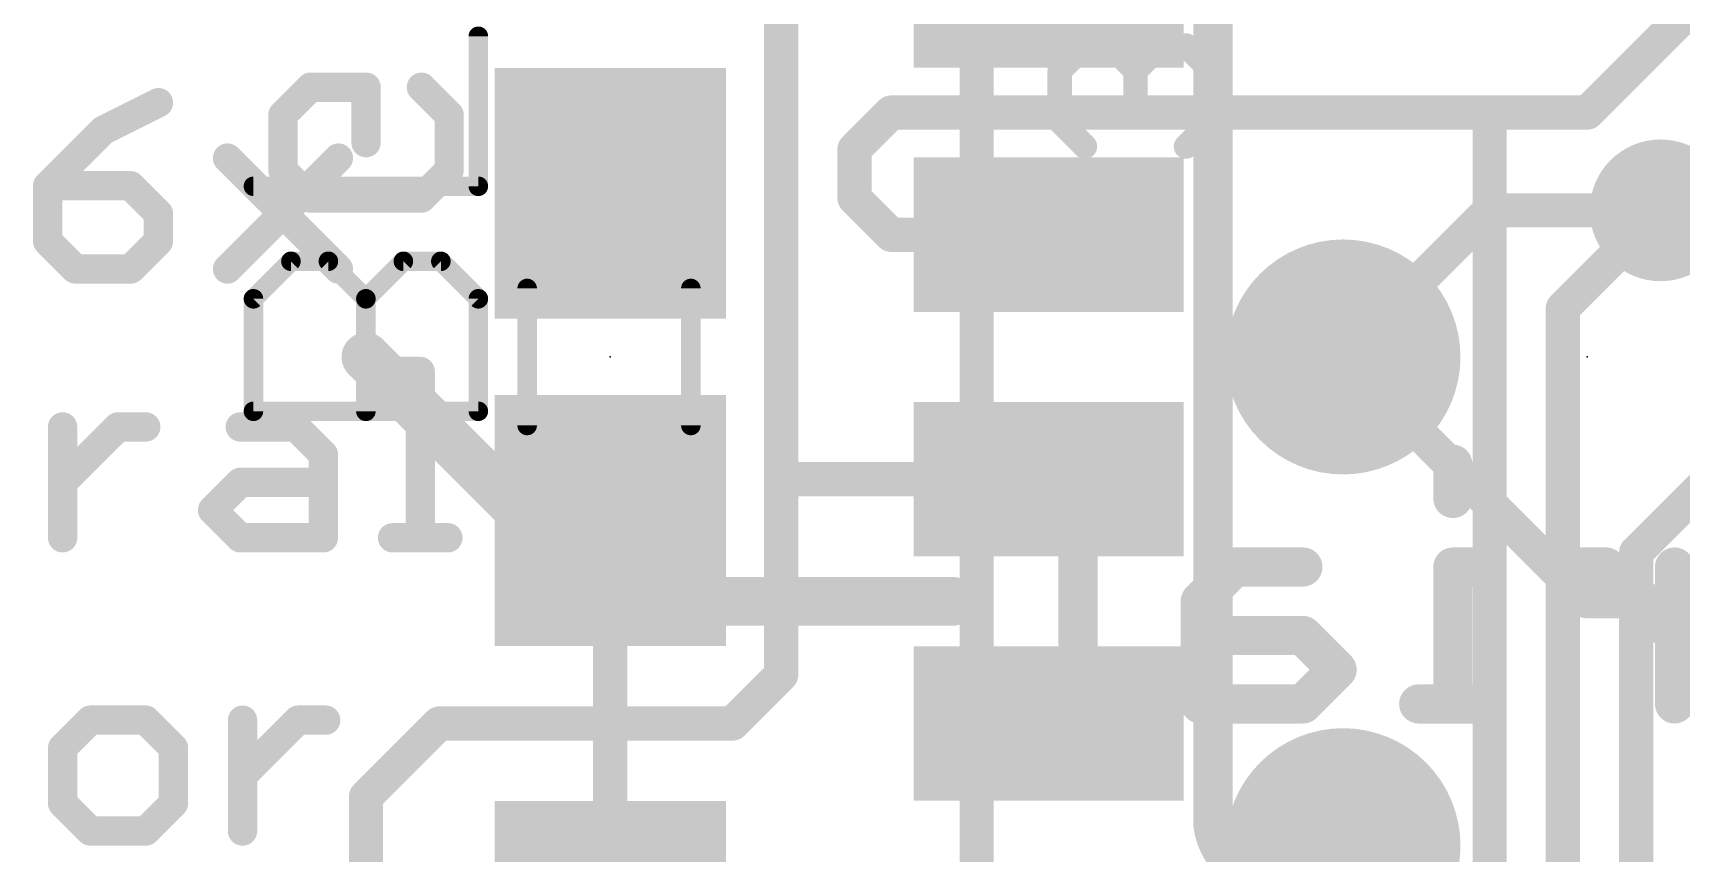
# Model space of a CAD drawing. Extents: x -34 to 73, y -25 to 40.
# Drawn here: x 4.62 to 13.19, y 16.47 to 20.73 of the extents above; entities that cross this region are included whole.
import ezdxf

# ---------------------------------------------------------------- set-up
doc = ezdxf.new("R2010")
doc.units = 0
for name, color, linetype in [('1', 12, 'CONTINUOUS'), ('16', 132, 'CONTINUOUS'), ('17', 110, 'CONTINUOUS'), ('18', 110, 'CONTINUOUS'), ('21', 41, 'CONTINUOUS'), ('22', 40, 'CONTINUOUS'), ('23', 53, 'CONTINUOUS'), ('29', 253, 'CONTINUOUS'), ('30', 253, 'CONTINUOUS'), ('31', 253, 'CONTINUOUS'), ('51', 53, 'CONTINUOUS')]:
    doc.layers.add(name, color=color, linetype=linetype)

# ---------------------------------------------------------------- blocks, each defined once
blk = doc.blocks.new('RECT')
blk.add_solid([(-0.5, -0.5), (0.5, -0.5), (-0.5, 0.5), (0.5, 0.5)])
blk = doc.blocks.new('ROUNDP')
at = {"const_width": 0.5}
blk.add_lwpolyline([(0, -0.25, 1), (0, 0.25, 1), (0, -0.25)], format="xyb", dxfattribs=at)
blk = doc.blocks.new('ROUNDV')
at = {"const_width": 0.5}
blk.add_lwpolyline([(0, -0.25, 1), (0, 0.25, 1), (0, -0.25)], format="xyb", dxfattribs=at)

msp = doc.modelspace()

# ---------------------------------------------------------------- linework, layer by layer
at = {"layer": '1', "const_width": 0.1778}
for points in [[(8.509, 22.225), (8.509, 18.415)], [(12.7, 20.32), (13.97, 21.59)], [(9.0805, 20.32), (8.89, 20.1295)], [(9.0805, 20.32), (12.192, 20.32)], [(12.192, 20.32), (12.192, 16.256)], [(12.192, 20.32), (12.7, 20.32)], [(8.89, 20.1295), (8.89, 19.8755)], [(8.89, 19.8755), (9.0805, 19.685)], [(12.573, 19.304), (13.081, 19.812)], [(9.0805, 19.685), (9.9, 19.685)], [(12.573, 16.002), (12.573, 19.304)], [(12.954, 18.034), (13.97, 19.05)], [(8.509, 18.415), (9.9, 18.415)], [(8.509, 18.415), (8.509, 17.399)], [(7.62, 18.2), (7.62, 17.145)], [(12.954, 15.875), (12.954, 18.034)], [(8.509, 17.399), (8.255, 17.145)], [(6.35, 16.764), (6.731, 17.145)], [(6.731, 17.145), (7.62, 17.145)], [(7.62, 17.145), (7.62, 16.09)], [(8.255, 17.145), (7.62, 17.145)], [(6.35, 13.462), (6.35, 16.764)]]:
    msp.add_lwpolyline(points, dxfattribs=at)
at = {"layer": '1', "const_width": 0.0889}
for points in [[(9.0805, 20.3645, 1), (9.0805, 20.2755)], [(9.1119, 20.2886, 1), (9.0491, 20.3514)], [(12.192, 20.3645, 1), (12.192, 20.2755)], [(12.2364, 20.32, 1), (12.1476, 20.32)], [(12.192, 20.2755, 1), (12.192, 20.3645)], [(12.6686, 20.3514, 1), (12.7314, 20.2886)], [(12.7, 20.2755, 1), (12.7, 20.3645)], [(8.9345, 20.1295, 1), (8.8456, 20.1295)], [(8.8586, 20.1609, 1), (8.9214, 20.0981)], [(8.9214, 19.9069, 1), (8.8586, 19.8441)], [(8.8456, 19.8755, 1), (8.9345, 19.8755)], [(13.1124, 19.7806, 1), (13.0496, 19.8434)], [(9.0805, 19.7295, 1), (9.0805, 19.6406)], [(9.0491, 19.6536, 1), (9.1119, 19.7164)], [(9.9, 19.6406, 1), (9.9, 19.7295)], [(12.5416, 19.3354, 1), (12.6044, 19.2726)], [(12.6174, 19.304, 1), (12.5286, 19.304)], [(8.509, 18.4595, 1), (8.509, 18.3705)], [(8.5534, 18.415, 1), (8.4646, 18.415)], [(8.4646, 18.415, 1), (8.5534, 18.415)], [(9.9, 18.3705, 1), (9.9, 18.4595)], [(7.6645, 18.2, 1), (7.5755, 18.2)], [(12.9985, 18.034, 1), (12.9096, 18.034)], [(12.9226, 18.0654, 1), (12.9854, 18.0026)], [(8.5404, 17.3676, 1), (8.4776, 17.4304)], [(8.4646, 17.399, 1), (8.5534, 17.399)], [(6.731, 17.1895, 1), (6.731, 17.1005)], [(6.7624, 17.1136, 1), (6.6996, 17.1764)], [(7.6645, 17.145, 1), (7.5755, 17.145)], [(7.62, 17.1895, 1), (7.62, 17.1005)], [(7.62, 17.1005, 1), (7.62, 17.1895)], [(8.255, 17.1005, 1), (8.255, 17.1895)], [(7.5755, 17.145, 1), (7.6645, 17.145)], [(8.2236, 17.1764, 1), (8.2864, 17.1136)], [(6.3945, 16.764, 1), (6.3056, 16.764)], [(6.3186, 16.7954, 1), (6.3814, 16.7326)]]:
    msp.add_lwpolyline(points, format="xyb", dxfattribs=at)
at = {"layer": '16', "const_width": 0.1778}
for points in [[(9.525, 22.098), (9.525, 15.621)], [(12.192, 19.812), (11.43, 19.05)], [(13.081, 19.812), (12.192, 19.812)], [(12.7, 17.78), (11.43, 19.05)], [(12.7, 17.78), (16.637, 17.78)]]:
    msp.add_lwpolyline(points, dxfattribs=at)
at = {"layer": '16', "const_width": 0.0889}
for points in [[(12.192, 19.8565, 1), (12.192, 19.7675)], [(12.2234, 19.7806, 1), (12.1606, 19.8434)], [(13.081, 19.7675, 1), (13.081, 19.8565)], [(11.4614, 19.0814, 1), (11.3986, 19.0186)], [(11.3986, 19.0814, 1), (11.4614, 19.0186)], [(12.7, 17.8245, 1), (12.7, 17.7355)], [(12.6686, 17.7486, 1), (12.7314, 17.8114)]]:
    msp.add_lwpolyline(points, format="xyb", dxfattribs=at)
at = {"layer": '21'}
for points, const_width in [([(10.7537, 21.3868), (10.7537, 16.6132)], 0.2032), ([(5.2709, 20.3715), (4.9828, 20.2275)], 0.1524), ([(4.9828, 20.2275), (4.6947, 19.9394)], 0.1524), ([(5.6302, 20.0834), (6.2065, 19.5072)], 0.1524), ([(5.6302, 19.5072), (6.2065, 20.0834)], 0.1524), ([(4.6947, 19.9394), (4.6947, 19.6513)], 0.1524), ([(5.1269, 19.9394), (4.6947, 19.9394)], 0.1524), ([(5.2709, 19.7953), (5.1269, 19.9394)], 0.1524), ([(5.2709, 19.6513), (5.2709, 19.7953)], 0.1524), ([(4.6947, 19.6513), (4.8388, 19.5072)], 0.1524), ([(5.1269, 19.5072), (5.2709, 19.6513)], 0.1524), ([(4.8388, 19.5072), (5.1269, 19.5072)], 0.1524), ([(6.4878, 18.9745), (6.6318, 18.9745)], 0.1524), ([(6.6318, 18.9745), (6.6318, 18.1102)], 0.1524), ([(4.7727, 18.1102), (4.7727, 18.6864)], 0.1524), ([(4.7727, 18.3983), (5.0608, 18.6864)], 0.1524), ([(5.0608, 18.6864), (5.2048, 18.6864)], 0.1524), ([(5.6963, 18.6864), (5.9844, 18.6864)], 0.1524), ([(5.9844, 18.6864), (6.1285, 18.5424)], 0.1524), ([(6.1285, 18.5424), (6.1285, 18.1102)], 0.1524), ([(5.5523, 18.2543), (5.6963, 18.3983)], 0.1524), ([(5.6963, 18.3983), (6.1285, 18.3983)], 0.1524), ([(5.6963, 18.1102), (5.5523, 18.2543)], 0.1524), ([(6.1285, 18.1102), (5.6963, 18.1102)], 0.1524), ([(6.4878, 18.1102), (6.7759, 18.1102)], 0.1524), ([(4.9167, 17.1624), (4.7727, 17.0184)], 0.1524), ([(5.2048, 17.1624), (4.9167, 17.1624)], 0.1524), ([(5.3489, 17.0184), (5.2048, 17.1624)], 0.1524), ([(5.7082, 16.5862), (5.7082, 17.1624)], 0.1524), ([(5.7082, 16.8743), (5.9963, 17.1624)], 0.1524), ([(5.9963, 17.1624), (6.1404, 17.1624)], 0.1524), ([(4.7727, 17.0184), (4.7727, 16.7303)], 0.1524), ([(5.3489, 16.7303), (5.3489, 17.0184)], 0.1524), ([(4.7727, 16.7303), (4.9167, 16.5862)], 0.1524), ([(5.2048, 16.5862), (5.3489, 16.7303)], 0.1524), ([(4.9167, 16.5862), (5.2048, 16.5862)], 0.1524)]:
    msp.add_lwpolyline(points, dxfattribs=dict(at, const_width=const_width))
for points, const_width in [([(5.288, 20.3375, 1), (5.2539, 20.4056)], 0.0762), ([(4.9658, 20.2616, 1), (4.9999, 20.1934)], 0.0762), ([(5.0098, 20.2005, 1), (4.9559, 20.2544)], 0.0762), ([(5.6572, 20.1104, 1), (5.6033, 20.0565)], 0.0762), ([(6.2334, 20.0565, 1), (6.1795, 20.1104)], 0.0762), ([(4.7328, 19.9394, 1), (4.6566, 19.9394)], 0.0762), ([(4.6947, 19.9775, 1), (4.6947, 19.9013)], 0.0762), ([(4.6678, 19.9663, 1), (4.7217, 19.9124)], 0.0762), ([(5.1538, 19.9663, 1), (5.0999, 19.9124)], 0.0762), ([(5.1269, 19.9013, 1), (5.1269, 19.9775)], 0.0762), ([(5.309, 19.7953, 1), (5.2328, 19.7953)], 0.0762), ([(5.244, 19.7684, 1), (5.2979, 19.8223)], 0.0762), ([(4.7217, 19.6782, 1), (4.6678, 19.6243)], 0.0762), ([(5.2979, 19.6243, 1), (5.244, 19.6782)], 0.0762), ([(4.6566, 19.6513, 1), (4.7328, 19.6513)], 0.0762), ([(5.2328, 19.6513, 1), (5.309, 19.6513)], 0.0762), ([(4.8388, 19.5453, 1), (4.8388, 19.4691)], 0.0762), ([(4.8118, 19.4803, 1), (4.8657, 19.5341)], 0.0762), ([(5.0999, 19.5341, 1), (5.1538, 19.4803)], 0.0762), ([(5.1269, 19.4691, 1), (5.1269, 19.5453)], 0.0762), ([(5.6033, 19.5341, 1), (5.6572, 19.4803)], 0.0762), ([(6.1795, 19.4803, 1), (6.2334, 19.5341)], 0.0762), ([(6.4878, 19.0126, 1), (6.4878, 18.9364)], 0.0762), ([(6.6699, 18.9745, 1), (6.5937, 18.9745)], 0.0762), ([(6.6318, 18.9364, 1), (6.6318, 19.0126)], 0.0762), ([(4.8108, 18.6864, 1), (4.7346, 18.6864)], 0.0762), ([(5.0608, 18.7245, 1), (5.0608, 18.6483)], 0.0762), ([(5.0877, 18.6595, 1), (5.0338, 18.7134)], 0.0762), ([(5.2048, 18.6483, 1), (5.2048, 18.7245)], 0.0762), ([(5.6963, 18.7245, 1), (5.6963, 18.6483)], 0.0762), ([(6.0114, 18.7134, 1), (5.9575, 18.6595)], 0.0762), ([(5.9844, 18.6483, 1), (5.9844, 18.7245)], 0.0762), ([(6.1666, 18.5424, 1), (6.0904, 18.5424)], 0.0762), ([(6.1016, 18.5154, 1), (6.1554, 18.5693)], 0.0762), ([(4.7457, 18.4253, 1), (4.7996, 18.3714)], 0.0762), ([(5.6963, 18.4364, 1), (5.6963, 18.3602)], 0.0762), ([(5.7233, 18.3714, 1), (5.6694, 18.4253)], 0.0762), ([(6.1285, 18.3602, 1), (6.1285, 18.4364)], 0.0762), ([(5.5792, 18.2812, 1), (5.5253, 18.2273)], 0.0762), ([(5.5253, 18.2812, 1), (5.5792, 18.2273)], 0.0762), ([(5.6963, 18.1483, 1), (5.6963, 18.0721)], 0.0762), ([(5.6694, 18.0833, 1), (5.7233, 18.1371)], 0.0762), ([(6.1285, 18.0721, 1), (6.1285, 18.1483)], 0.0762), ([(6.4878, 18.1483, 1), (6.4878, 18.0721)], 0.0762), ([(6.7759, 18.0721, 1), (6.7759, 18.1483)], 0.0762), ([(4.7346, 18.1102, 1), (4.8108, 18.1102)], 0.0762), ([(6.0904, 18.1102, 1), (6.1666, 18.1102)], 0.0762), ([(6.5937, 18.1102, 1), (6.6699, 18.1102)], 0.0762), ([(4.9167, 17.2005, 1), (4.9167, 17.1243)], 0.0762), ([(4.9437, 17.1355, 1), (4.8898, 17.1894)], 0.0762), ([(5.2318, 17.1894, 1), (5.1779, 17.1355)], 0.0762), ([(5.2048, 17.1243, 1), (5.2048, 17.2005)], 0.0762), ([(5.7463, 17.1624, 1), (5.6701, 17.1624)], 0.0762), ([(5.9963, 17.2005, 1), (5.9963, 17.1243)], 0.0762), ([(6.0232, 17.1355, 1), (5.9694, 17.1894)], 0.0762), ([(6.1404, 17.1243, 1), (6.1404, 17.2005)], 0.0762), ([(4.7457, 17.0453, 1), (4.7996, 16.9914)], 0.0762), ([(4.8108, 17.0184, 1), (4.7346, 17.0184)], 0.0762), ([(5.387, 17.0184, 1), (5.3108, 17.0184)], 0.0762), ([(5.322, 16.9914, 1), (5.3758, 17.0453)], 0.0762), ([(5.6813, 16.9013, 1), (5.7351, 16.8474)], 0.0762), ([(4.7996, 16.7572, 1), (4.7457, 16.7033)], 0.0762), ([(5.3758, 16.7033, 1), (5.322, 16.7572)], 0.0762), ([(4.7346, 16.7303, 1), (4.8108, 16.7303)], 0.0762), ([(5.3108, 16.7303, 1), (5.387, 16.7303)], 0.0762), ([(10.7537, 16.6132, 0.4142), (11.1347, 16.3322)], 0.2032), ([(10.8039, 16.6208, 1), (10.7035, 16.6056)], 0.1016), ([(4.9167, 16.6243, 1), (4.9167, 16.5481)], 0.0762), ([(4.8898, 16.5593, 1), (4.9437, 16.6131)], 0.0762), ([(5.1779, 16.6131, 1), (5.2318, 16.5593)], 0.0762), ([(5.2048, 16.5481, 1), (5.2048, 16.6243)], 0.0762), ([(5.6701, 16.5862, 1), (5.7463, 16.5862)], 0.0762), ([(10.7029, 16.6132, 1), (10.8045, 16.6132)], 0.1016)]:
    msp.add_lwpolyline(points, format="xyb", dxfattribs=dict(at, const_width=const_width))
at = {"layer": '22'}
for points, const_width in [([(10.0881, 20.669), (9.9568, 20.5376)], 0.127), ([(10.2195, 20.669), (10.0881, 20.669)], 0.127), ([(10.3508, 20.5376), (10.2195, 20.669)], 0.127), ([(10.4822, 20.669), (10.3508, 20.5376)], 0.127), ([(10.6135, 20.669), (10.4822, 20.669)], 0.127), ([(10.7449, 20.5376), (10.6135, 20.669)], 0.127), ([(9.9568, 20.5376), (9.9568, 20.2749)], 0.127), ([(10.3508, 20.5376), (10.3508, 20.4063)], 0.127), ([(10.7449, 20.2749), (10.7449, 20.5376)], 0.127), ([(5.9182, 20.3078), (6.0623, 20.4519)], 0.1524), ([(6.0623, 20.4519), (6.3504, 20.4519)], 0.1524), ([(6.3504, 20.4519), (6.3504, 20.1638)], 0.1524), ([(6.6385, 20.4519), (6.7825, 20.3078)], 0.1524), ([(5.9182, 20.0197), (5.9182, 20.3078)], 0.1524), ([(6.7825, 20.3078), (6.7825, 20.0197)], 0.1524), ([(9.9568, 20.2749), (10.0881, 20.1436)], 0.127), ([(10.6135, 20.1436), (10.7449, 20.2749)], 0.127), ([(6.0623, 19.8756), (5.9182, 20.0197)], 0.1524), ([(6.7825, 20.0197), (6.6385, 19.8756)], 0.1524), ([(6.6385, 19.8756), (6.0623, 19.8756)], 0.1524), ([(7.62, 17.78), (6.35, 19.05)], 0.254), ([(12.0011, 18.4923), (12.0011, 18.3143)], 0.2032), ([(10.2301, 18.3143), (10.0521, 18.3143)], 0.2032), ([(10.0521, 18.3143), (10.0521, 17.2466)], 0.2032), ([(10.8656, 17.9584), (10.6877, 17.7805)], 0.2032), ([(11.2215, 17.9584), (10.8656, 17.9584)], 0.2032), ([(12.1791, 17.9584), (12.0011, 17.9584)], 0.2032), ([(12.0011, 17.9584), (12.0011, 17.2466)], 0.2032), ([(12.7977, 17.9584), (12.6197, 17.9584)], 0.2032), ([(13.1536, 17.6025), (12.7977, 17.9584)], 0.2032), ([(13.1536, 17.2466), (13.1536, 17.9584)], 0.2032), ([(9.398, 17.78), (7.62, 17.78)], 0.254), ([(10.6877, 17.7805), (10.6877, 17.2466)], 0.2032), ([(11.2215, 17.6025), (10.6877, 17.6025)], 0.2032), ([(11.3995, 17.4245), (11.2215, 17.6025)], 0.2032), ([(11.2215, 17.2466), (11.3995, 17.4245)], 0.2032), ([(10.2301, 17.2466), (9.8742, 17.2466)], 0.2032), ([(10.6877, 17.2466), (11.2215, 17.2466)], 0.2032), ([(12.1791, 17.2466), (11.8232, 17.2466)], 0.2032)]:
    msp.add_lwpolyline(points, dxfattribs=dict(at, const_width=const_width))
for points, const_width in [([(10.0881, 20.7007, 1), (10.0881, 20.6372)], 0.0635), ([(10.1106, 20.6465, 1), (10.0657, 20.6914)], 0.0635), ([(10.2419, 20.6914, 1), (10.197, 20.6465)], 0.0635), ([(10.2195, 20.6372, 1), (10.2195, 20.7007)], 0.0635), ([(10.4822, 20.7007, 1), (10.4822, 20.6372)], 0.0635), ([(10.5046, 20.6465, 1), (10.4597, 20.6914)], 0.0635), ([(10.636, 20.6914, 1), (10.5911, 20.6465)], 0.0635), ([(10.6135, 20.6372, 1), (10.6135, 20.7007)], 0.0635), ([(9.9886, 20.5376, 1), (9.9251, 20.5376)], 0.0635), ([(9.9343, 20.5601, 1), (9.9793, 20.5152)], 0.0635), ([(10.3826, 20.5376, 1), (10.3191, 20.5376)], 0.0635), ([(10.3284, 20.5601, 1), (10.3733, 20.5152)], 0.0635), ([(10.3284, 20.5152, 1), (10.3733, 20.5601)], 0.0635), ([(10.7766, 20.5376, 1), (10.7131, 20.5376)], 0.0635), ([(10.7224, 20.5152, 1), (10.7673, 20.5601)], 0.0635), ([(6.0623, 20.49, 1), (6.0623, 20.4138)], 0.0762), ([(6.0892, 20.4249, 1), (6.0353, 20.4788)], 0.0762), ([(6.3885, 20.4519, 1), (6.3123, 20.4519)], 0.0762), ([(6.3504, 20.4138, 1), (6.3504, 20.49)], 0.0762), ([(6.6654, 20.4788, 1), (6.6115, 20.4249)], 0.0762), ([(10.3191, 20.4063, 1), (10.3826, 20.4063)], 0.0635), ([(5.9563, 20.3078, 1), (5.8801, 20.3078)], 0.0762), ([(5.8913, 20.3348, 1), (5.9451, 20.2809)], 0.0762), ([(6.8206, 20.3078, 1), (6.7444, 20.3078)], 0.0762), ([(6.7556, 20.2809, 1), (6.8095, 20.3348)], 0.0762), ([(9.9793, 20.2974, 1), (9.9343, 20.2525)], 0.0635), ([(10.7673, 20.2525, 1), (10.7224, 20.2974)], 0.0635), ([(9.9251, 20.2749, 1), (9.9886, 20.2749)], 0.0635), ([(10.7131, 20.2749, 1), (10.7766, 20.2749)], 0.0635), ([(6.3123, 20.1638, 1), (6.3885, 20.1638)], 0.0762), ([(10.0657, 20.1211, 1), (10.1106, 20.1661)], 0.0635), ([(10.5911, 20.1661, 1), (10.636, 20.1211)], 0.0635), ([(5.8801, 20.0197, 1), (5.9563, 20.0197)], 0.0762), ([(5.9451, 20.0466, 1), (5.8913, 19.9928)], 0.0762), ([(6.7444, 20.0197, 1), (6.8206, 20.0197)], 0.0762), ([(6.8095, 19.9928, 1), (6.7556, 20.0466)], 0.0762), ([(6.0623, 19.9137, 1), (6.0623, 19.8375)], 0.0762), ([(6.0353, 19.8487, 1), (6.0892, 19.9026)], 0.0762), ([(6.6115, 19.9026, 1), (6.6654, 19.8487)], 0.0762), ([(6.6385, 19.8375, 1), (6.6385, 19.9137)], 0.0762), ([(6.3949, 19.0949, 1), (6.3051, 19.0051)], 0.127), ([(12.0519, 18.4923, 1), (11.9503, 18.4923)], 0.1016), ([(10.0521, 18.3651, 1), (10.0521, 18.2635)], 0.1016), ([(10.1029, 18.3143, 1), (10.0013, 18.3143)], 0.1016), ([(10.2301, 18.2635, 1), (10.2301, 18.3651)], 0.1016), ([(11.9503, 18.3143, 1), (12.0519, 18.3143)], 0.1016), ([(10.8656, 18.0092, 1), (10.8656, 17.9076)], 0.1016), ([(10.9015, 17.9225, 1), (10.8297, 17.9943)], 0.1016), ([(11.2215, 17.9076, 1), (11.2215, 18.0092)], 0.1016), ([(12.0011, 18.0092, 1), (12.0011, 17.9076)], 0.1016), ([(12.0519, 17.9584, 1), (11.9503, 17.9584)], 0.1016), ([(12.1791, 17.9076, 1), (12.1791, 18.0092)], 0.1016), ([(12.6197, 18.0092, 1), (12.6197, 17.9076)], 0.1016), ([(12.8336, 17.9943, 1), (12.7617, 17.9225)], 0.1016), ([(12.7977, 17.9076, 1), (12.7977, 18.0092)], 0.1016), ([(13.2044, 17.9584, 1), (13.1028, 17.9584)], 0.1016), ([(7.62, 17.8435, 1), (7.62, 17.7165)], 0.127), ([(7.5751, 17.7351, 1), (7.6649, 17.8249)], 0.127), ([(9.398, 17.7165, 1), (9.398, 17.8435)], 0.127), ([(10.6517, 17.8164, 1), (10.7236, 17.7445)], 0.1016), ([(10.7385, 17.7805, 1), (10.6369, 17.7805)], 0.1016), ([(10.6877, 17.6533, 1), (10.6877, 17.5517)], 0.1016), ([(11.2574, 17.6384, 1), (11.1856, 17.5666)], 0.1016), ([(11.2215, 17.5517, 1), (11.2215, 17.6533)], 0.1016), ([(13.1176, 17.5666, 1), (13.1895, 17.6384)], 0.1016), ([(11.4354, 17.3886, 1), (11.3635, 17.4605)], 0.1016), ([(11.3635, 17.3886, 1), (11.4354, 17.4605)], 0.1016), ([(9.8742, 17.2974, 1), (9.8742, 17.1958)], 0.1016), ([(10.2301, 17.1958, 1), (10.2301, 17.2974)], 0.1016), ([(10.6877, 17.2974, 1), (10.6877, 17.1958)], 0.1016), ([(11.1856, 17.2825, 1), (11.2574, 17.2107)], 0.1016), ([(11.2215, 17.1958, 1), (11.2215, 17.2974)], 0.1016), ([(11.8232, 17.2974, 1), (11.8232, 17.1958)], 0.1016), ([(12.1791, 17.1958, 1), (12.1791, 17.2974)], 0.1016), ([(10.0013, 17.2466, 1), (10.1029, 17.2466)], 0.1016), ([(10.6369, 17.2466, 1), (10.7385, 17.2466)], 0.1016), ([(11.9503, 17.2466, 1), (12.0519, 17.2466)], 0.1016), ([(13.1028, 17.2466, 1), (13.2044, 17.2466)], 0.1016)]:
    msp.add_lwpolyline(points, format="xyb", dxfattribs=dict(at, const_width=const_width))
at = {"layer": '23'}
for p in [(7.62, 19.05), (12.7, 19.05)]:
    msp.add_point(p, dxfattribs=at)
at = {"layer": '30', "const_width": 0.6107}
for points in [[(11.43, 18.7447, 1), (11.43, 19.3553, 1), (11.43, 18.7447)], [(11.43, 16.2047, 1), (11.43, 16.8153, 1), (11.43, 16.2047)]]:
    msp.add_lwpolyline(points, format="xyb", dxfattribs=at)
at = {"layer": '51', "const_width": 0.1016}
for points in [[(6.9342, 19.937), (6.9342, 20.7166)], [(5.7648, 19.937), (6.9342, 19.937)], [(5.7648, 19.3523), (5.9597, 19.5472)], [(5.9597, 19.5472), (6.1546, 19.5472)], [(6.1546, 19.5472), (6.3495, 19.3523)], [(6.3495, 19.3523), (6.5444, 19.5472)], [(6.5444, 19.5472), (6.7393, 19.5472)], [(6.7393, 19.5472), (6.9342, 19.3523)], [(7.188, 18.694), (7.188, 19.406)], [(8.039, 18.694), (8.039, 19.406)], [(5.7648, 18.7676), (5.7648, 19.3523)], [(6.3495, 18.7676), (6.3495, 19.3523)], [(6.9342, 19.3523), (6.9342, 18.7676)], [(6.9342, 18.7676), (5.7648, 18.7676)]]:
    msp.add_lwpolyline(points, dxfattribs=at)
at = {"layer": '51', "const_width": 0.0508}
for points in [[(6.9596, 20.7166, 1), (6.9088, 20.7166)], [(5.7648, 19.9624, 1), (5.7648, 19.9116)], [(6.9342, 19.9116, 1), (6.9342, 19.9624)], [(6.9088, 19.937, 1), (6.9596, 19.937)], [(5.9597, 19.5726, 1), (5.9597, 19.5218)], [(5.9777, 19.5292, 1), (5.9417, 19.5652)], [(6.1726, 19.5652, 1), (6.1366, 19.5292)], [(6.1546, 19.5218, 1), (6.1546, 19.5726)], [(6.5444, 19.5726, 1), (6.5444, 19.5218)], [(6.5624, 19.5292, 1), (6.5264, 19.5652)], [(6.7573, 19.5652, 1), (6.7213, 19.5292)], [(6.7393, 19.5218, 1), (6.7393, 19.5726)], [(7.2134, 19.406, 1), (7.1626, 19.406)], [(8.0644, 19.406, 1), (8.0136, 19.406)], [(5.7468, 19.3703, 1), (5.7828, 19.3343)], [(5.7902, 19.3523, 1), (5.7394, 19.3523)], [(6.3315, 19.3703, 1), (6.3675, 19.3343)], [(6.3749, 19.3523, 1), (6.3241, 19.3523)], [(6.3315, 19.3343, 1), (6.3675, 19.3703)], [(6.9596, 19.3523, 1), (6.9088, 19.3523)], [(6.9162, 19.3343, 1), (6.9522, 19.3703)], [(5.7648, 18.793, 1), (5.7648, 18.7422)], [(5.7394, 18.7676, 1), (5.7902, 18.7676)], [(6.3241, 18.7676, 1), (6.3749, 18.7676)], [(6.9088, 18.7676, 1), (6.9596, 18.7676)], [(6.9342, 18.7422, 1), (6.9342, 18.793)], [(7.1626, 18.694, 1), (7.2134, 18.694)], [(8.0136, 18.694, 1), (8.0644, 18.694)]]:
    msp.add_lwpolyline(points, format="xyb", dxfattribs=at)

# ---------------------------------------------------------------- block references
at = {"layer": '1', "xscale": 0.6, "yscale": 1.2, "rotation": 270}
for p in [(9.9, 20.955), (9.9, 19.685), (9.9, 18.415), (9.9, 17.145)]:
    msp.add_blockref('RECT', p, dxfattribs=at)
at = {"layer": '1', "xscale": 1.1, "rotation": 90}
for p in [(7.62, 19.9), (7.62, 18.2), (7.62, 16.09)]:
    msp.add_blockref('RECT', p, dxfattribs=at)
at = {"layer": '17', "xscale": 0.8636, "yscale": 0.8636, "rotation": 270}
for p in [(11.43, 19.05), (11.43, 19.05), (11.43, 16.51), (11.43, 16.51)]:
    msp.add_blockref('ROUNDP', p, dxfattribs=at)
at = {"layer": '18', "xscale": 0.7366, "yscale": 0.7366}
msp.add_blockref('ROUNDV', (13.081, 19.812), dxfattribs=at)
msp.add_blockref('ROUNDV', (13.081, 19.812), dxfattribs=at)
at = {"layer": '29'}
for p, xscale, yscale, rotation in [((9.9, 20.955), 0.8032, 1.4032, 270), ((7.62, 19.9), 1.3032, 1.2032, 90), ((9.9, 19.685), 0.8032, 1.4032, 270), ((7.62, 18.2), 1.3032, 1.2032, 90), ((9.9, 18.415), 0.8032, 1.4032, 270), ((9.9, 17.145), 0.8032, 1.4032, 270), ((7.62, 16.09), 1.3032, 1.2032, 90)]:
    msp.add_blockref('RECT', p, dxfattribs=dict(at, xscale=xscale, yscale=yscale, rotation=rotation))
at = {"layer": '31', "xscale": 0.6, "yscale": 1.2, "rotation": 270}
for p in [(9.9, 20.955), (9.9, 19.685), (9.9, 18.415), (9.9, 17.145)]:
    msp.add_blockref('RECT', p, dxfattribs=at)
at = {"layer": '31', "xscale": 1.1, "rotation": 90}
for p in [(7.62, 19.9), (7.62, 18.2), (7.62, 16.09)]:
    msp.add_blockref('RECT', p, dxfattribs=at)
at = {"layer": '51'}
for p, xscale, yscale, rotation in [((9.9123, 20.955), 0.508, 1.0287, 270), ((7.6149, 19.6303), 0.5001, 0.95, 90), ((9.9123, 19.685), 0.508, 1.0287, 270), ((7.6149, 18.4619), 0.5001, 0.95, 90), ((9.9123, 18.415), 0.508, 1.0287, 270), ((9.9123, 17.145), 0.508, 1.0287, 270)]:
    msp.add_blockref('RECT', p, dxfattribs=dict(at, xscale=xscale, yscale=yscale, rotation=rotation))

doc.saveas('drawing.dxf')
